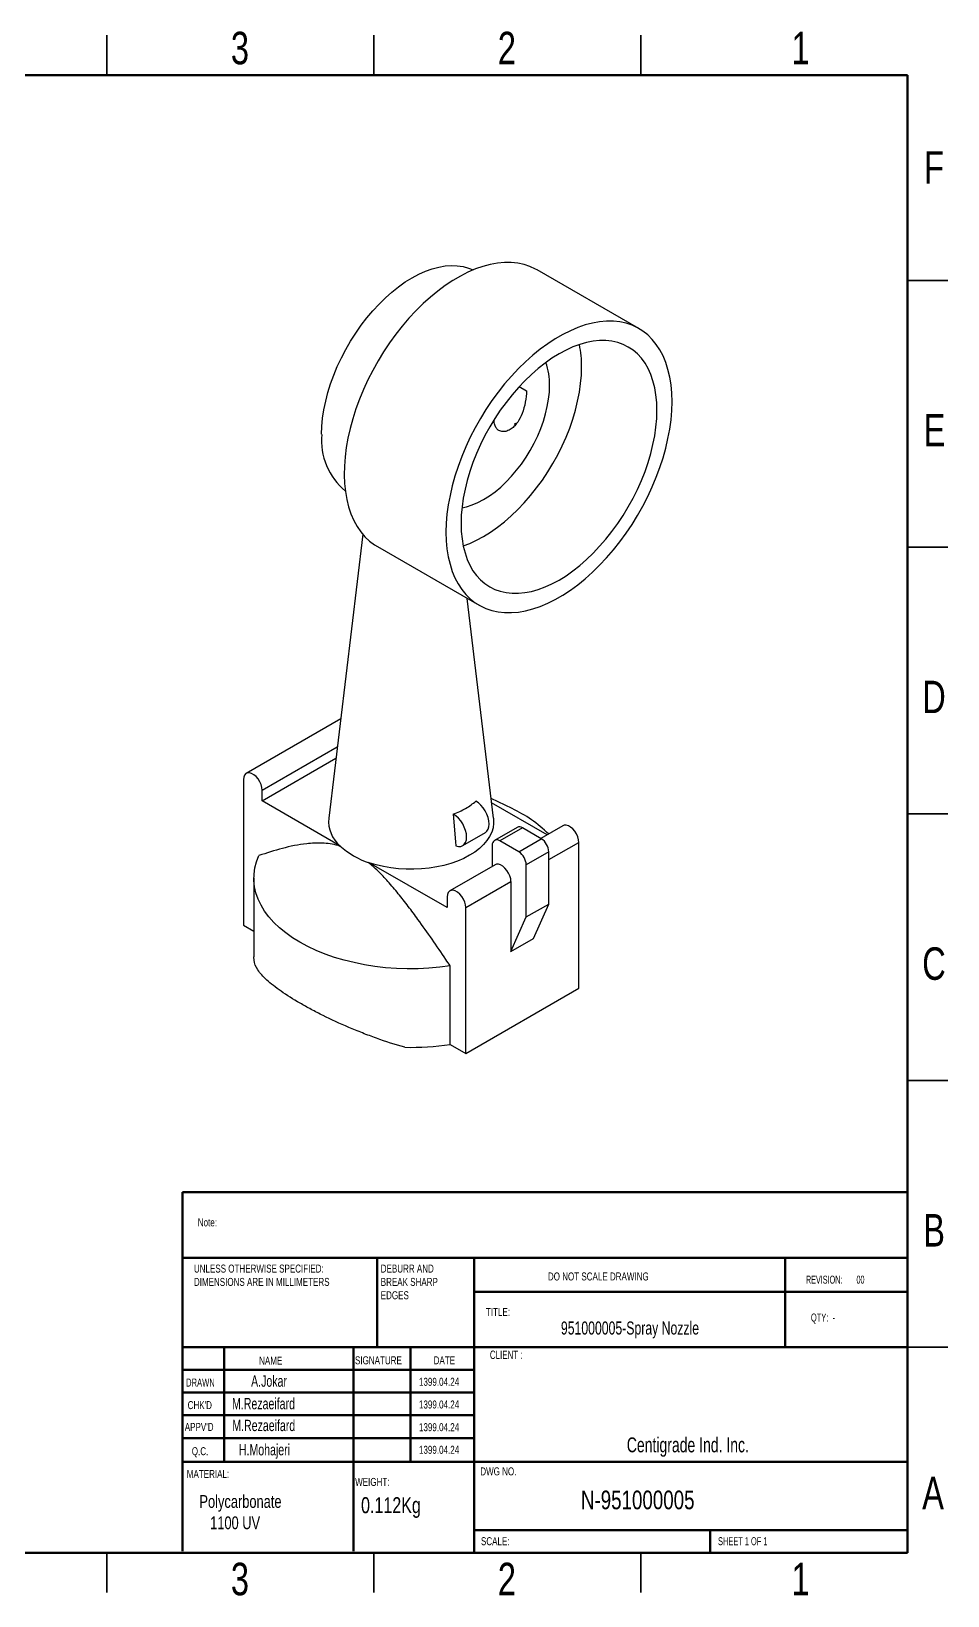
# Model space of a CAD drawing. Header units: millimetres. Extents: x 1431 to 1687, y 710 to 890.
# Drawn here: x 1581.2 to 1686.9, y 709.7 to 890.3 of the extents above; entities that cross this region are included whole.
import ezdxf

# ---------------------------------------------------------------- set-up
doc = ezdxf.new("R2010")
doc.units = ezdxf.units.MM
doc.styles.add('SLDTEXTSTYLE0', font='TXT', dxfattribs={"width": 0.75})
doc.styles.add('SLDTEXTSTYLE1', font='TXT', dxfattribs={"width": 0.686449})
doc.styles.add('SLDTEXTSTYLE2', font='TXT', dxfattribs={"width": 0.652778})
doc.styles.add('SLDTEXTSTYLE3', font='TXT', dxfattribs={"width": 0.692308})
doc.styles.add('SLDTEXTSTYLE4', font='TXT', dxfattribs={"width": 0.7})
doc.styles.add('SLDTEXTSTYLE5', font='TXT', dxfattribs={"width": 0.678571})

# ---------------------------------------------------------------- blocks, each defined once
blk = doc.blocks.new('SW_NOTE_62')
at = {"color": 0, "linetype": 'Continuous', "lineweight": 0, "char_height": 1.5, "attachment_point": 1, "style": 'SLDTEXTSTYLE0'}
for s, insert in [('UNLESS OTHERWISE SPECIFIED:', (0, 1.93)), ('DIMENSIONS ARE IN MILLIMETERS', (0, -0.57))]:
    blk.add_mtext(s, dxfattribs=dict(at, insert=insert))
blk = doc.blocks.new('SW_NOTE_63')
at = {"color": 0, "linetype": 'Continuous', "lineweight": 0, "char_height": 1.5, "attachment_point": 1, "style": 'SLDTEXTSTYLE0'}
for s, insert in [('DEBURR AND', (0, 1.93)), ('BREAK SHARP', (0, -0.57)), ('EDGES', (0, -3.07))]:
    blk.add_mtext(s, dxfattribs=dict(at, insert=insert))

msp = doc.modelspace()

# ---------------------------------------------------------------- linework, layer by layer
at = {"color": 7, "linetype": 'Continuous', "lineweight": 35}
for p, q in [((1589.9, 885.24), (1589.9, 889.86)), ((1620.69, 885.24), (1620.69, 889.86)), ((1651.47, 885.24), (1651.47, 889.86)), ((1682.26, 861.53), (1686.88, 861.53)), ((1682.26, 830.74), (1686.88, 830.74)), ((1686.88, 799.96), (1682.26, 799.96)), ((1682.26, 799.96), (1686.88, 799.96)), ((1682.26, 769.17), (1686.88, 769.17)), ((1682.26, 738.38), (1686.88, 738.38)), ((1589.9, 714.67), (1589.9, 710.06)), ((1620.69, 714.67), (1620.69, 710.06)), ((1651.47, 714.67), (1651.47, 710.06))]:
    msp.add_line(p, q, dxfattribs=at)
at = {"color": 7, "linetype": 'Continuous', "lineweight": 70}
for p, q in [((1435.96, 885.24), (1682.26, 885.24)), ((1682.26, 885.24), (1682.26, 714.67)), ((1682.26, 714.67), (1435.96, 714.67))]:
    msp.add_line(p, q, dxfattribs=at)
at = {"color": 7, "linetype": 'Continuous', "lineweight": 25}
for p, q in [((1651.27, 855.97), (1639.53, 862.74)), ((1637.47, 849.29), (1638.32, 848.8)), ((1637.17, 845.04), (1636.88, 844.92)), ((1637.06, 844.9), (1636.88, 844.92)), ((1619.43, 832.23), (1615.49, 799.44)), ((1621.1, 830.81), (1632.83, 824.03)), ((1634.5, 799.44), (1631.45, 824.83)), ((1616.87, 810.92), (1605.97, 804.63)), ((1607.8, 802.69), (1616.48, 807.71)), ((1607.8, 801.45), (1616.32, 806.37)), ((1605.65, 803.93), (1605.65, 787.11)), ((1607.8, 801.45), (1607.8, 802.69)), ((1616.78, 796.27), (1607.8, 801.45)), ((1636.63, 800.56), (1634.22, 801.72)), ((1640.67, 797.53), (1634.28, 801.22)), ((1637.22, 798.4), (1634.62, 796.89)), ((1637.84, 798.33), (1635.23, 796.83)), ((1640.01, 797.08), (1637.84, 798.33)), ((1642.5, 798.59), (1639.95, 797.12)), ((1630.95, 796.29), (1633.56, 797.79)), ((1637.4, 795.57), (1635.23, 796.83)), ((1637.4, 795.57), (1640.01, 797.08)), ((1640.88, 794.67), (1644.33, 796.66)), ((1644.33, 779.83), (1644.33, 796.66)), ((1634.36, 796.33), (1634.36, 793.89)), ((1640.88, 795.57), (1638.27, 794.07)), ((1640.88, 789.55), (1640.88, 795.57)), ((1629.15, 789.13), (1620.17, 794.31)), ((1634.68, 794.08), (1629.46, 791.07)), ((1638.27, 788.05), (1638.27, 794.07)), ((1606.86, 792.53), (1606.86, 783.47)), ((1631.29, 789.13), (1636.51, 792.14)), ((1636.51, 792.14), (1636.51, 784.05)), ((1629.15, 790.37), (1629.15, 789.13)), ((1638.27, 788.05), (1640.88, 789.55)), ((1639.12, 785.55), (1640.88, 789.55)), ((1631.29, 772.3), (1631.29, 789.13)), ((1636.51, 784.05), (1638.27, 788.05)), ((1605.65, 787.11), (1606.86, 786.41)), ((1636.51, 784.05), (1639.12, 785.55)), ((1629.51, 773.33), (1629.51, 782.4)), ((1631.29, 772.3), (1644.33, 779.83)), ((1629.51, 773.33), (1631.29, 772.3))]:
    msp.add_line(p, q, dxfattribs=at)
at = {"color": 7, "linetype": 'Continuous', "lineweight": 50}
for p, q in [((1598.64, 756.3), (1682.26, 756.3)), ((1598.64, 756.3), (1598.64, 748.69)), ((1598.64, 748.69), (1682.26, 748.69)), ((1598.64, 748.69), (1598.64, 714.83)), ((1621.06, 748.69), (1621.06, 738.38)), ((1632.26, 748.69), (1632.26, 714.67)), ((1668.15, 738.38), (1668.15, 748.69)), ((1682.26, 744.77), (1632.26, 744.77)), ((1682.26, 738.38), (1598.64, 738.38)), ((1603.44, 738.38), (1603.44, 725.14)), ((1618.34, 738.38), (1618.34, 714.83)), ((1624.94, 738.38), (1624.94, 725.14)), ((1632.26, 714.83), (1632.26, 738.38)), ((1632.26, 735.76), (1598.64, 735.76)), ((1632.26, 733.15), (1598.64, 733.15)), ((1632.26, 730.53), (1598.64, 730.53)), ((1632.26, 727.91), (1598.64, 727.91)), ((1605.05, 725.14), (1598.64, 725.14)), ((1605.05, 725.14), (1682.26, 725.14)), ((1632.26, 717.29), (1682.26, 717.29)), ((1659.48, 714.67), (1659.48, 717.29))]:
    msp.add_line(p, q, dxfattribs=at)
at = {"color": 7, "linetype": 'Continuous', "lineweight": 25, "flags": 128}
for points in [[(1614.67, 843.77), (1614.7, 844.68), (1614.79, 845.63), (1614.93, 846.6), (1615.14, 847.58), (1615.39, 848.58), (1615.7, 849.59), (1616.07, 850.59), (1616.48, 851.6), (1616.95, 852.59), (1617.46, 853.56), (1618.01, 854.52), (1618.6, 855.45), (1619.23, 856.35), (1619.89, 857.21), (1620.58, 858.03), (1621.29, 858.8), (1622.03, 859.52), (1622.78, 860.19), (1623.55, 860.8), (1624.32, 861.35), (1625.1, 861.83), (1625.88, 862.25), (1626.66, 862.59), (1627.42, 862.87), (1628.18, 863.07), (1628.91, 863.2), (1629.63, 863.25), (1630.32, 863.23), (1630.98, 863.13), (1631.6, 862.96), (1632.14, 862.74)], [(1639.53, 862.74), (1639.35, 862.84), (1638.7, 863.14), (1638.02, 863.37), (1637.29, 863.52), (1636.54, 863.6), (1635.76, 863.6), (1634.95, 863.52), (1634.12, 863.37), (1633.28, 863.15), (1632.42, 862.85), (1631.55, 862.48), (1630.68, 862.04), (1629.81, 861.52), (1628.93, 860.95), (1628.07, 860.31), (1627.21, 859.61), (1626.37, 858.85), (1625.55, 858.03), (1624.74, 857.17), (1623.97, 856.26), (1623.22, 855.31), (1622.5, 854.31), (1621.82, 853.29), (1621.18, 852.23), (1620.57, 851.15), (1620.01, 850.05), (1619.5, 848.94), (1619.04, 847.82), (1618.63, 846.69), (1618.26, 845.56), (1617.96, 844.44), (1617.71, 843.33), (1617.51, 842.23), (1617.38, 841.15), (1617.3, 840.1), (1617.28, 839.08), (1617.32, 838.1), (1617.42, 837.15), (1617.57, 836.25), (1617.78, 835.39), (1618.05, 834.58), (1618.38, 833.83), (1618.76, 833.14), (1619.19, 832.51), (1619.67, 831.94), (1620.19, 831.44), (1620.77, 831.01), (1621.1, 830.81)], [(1655.09, 847.53), (1655.06, 848.52), (1654.97, 849.47), (1654.83, 850.38), (1654.62, 851.24), (1654.37, 852.05), (1654.05, 852.81), (1653.69, 853.51), (1653.27, 854.15), (1652.8, 854.73), (1652.28, 855.24), (1651.72, 855.68), (1651.11, 856.06), (1650.47, 856.36), (1649.78, 856.59), (1649.07, 856.74), (1648.32, 856.82), (1647.54, 856.83), (1646.74, 856.76), (1645.91, 856.61), (1645.07, 856.39), (1644.22, 856.1), (1643.36, 855.73), (1642.49, 855.3), (1641.61, 854.8), (1640.75, 854.23), (1639.88, 853.6), (1639.03, 852.9), (1638.19, 852.15), (1637.36, 851.35), (1636.56, 850.49), (1635.78, 849.59), (1635.04, 848.64), (1634.32, 847.66), (1633.63, 846.64), (1632.99, 845.59), (1632.38, 844.52), (1631.82, 843.43), (1631.3, 842.32), (1630.83, 841.2), (1630.41, 840.07), (1630.05, 838.95), (1629.73, 837.83), (1629.48, 836.72), (1629.27, 835.62), (1629.13, 834.55), (1629.04, 833.5), (1629.01, 832.48), (1629.04, 831.49), (1629.13, 830.54), (1629.27, 829.63), (1629.48, 828.77), (1629.73, 827.95), (1630.05, 827.2), (1630.41, 826.49), (1630.83, 825.85), (1631.3, 825.28), (1631.82, 824.76), (1632.38, 824.32), (1632.99, 823.95), (1633.63, 823.65), (1634.32, 823.42), (1635.04, 823.26), (1635.78, 823.18), (1636.56, 823.18), (1637.36, 823.25), (1638.19, 823.39), (1639.03, 823.61), (1639.88, 823.9), (1640.75, 824.27), (1641.61, 824.7), (1642.49, 825.21), (1643.36, 825.78), (1644.22, 826.41), (1645.07, 827.1), (1645.91, 827.85), (1646.74, 828.66), (1647.54, 829.51), (1648.32, 830.42), (1649.07, 831.36), (1649.78, 832.35), (1650.47, 833.36), (1651.11, 834.41), (1651.72, 835.48), (1652.28, 836.58), (1652.8, 837.69), (1653.27, 838.81), (1653.69, 839.93), (1654.05, 841.05), (1654.37, 842.17), (1654.62, 843.28), (1654.83, 844.38), (1654.97, 845.45), (1655.06, 846.51), (1655.09, 847.53)], [(1653.35, 846.52), (1653.32, 847.44), (1653.23, 848.32), (1653.09, 849.15), (1652.89, 849.94), (1652.64, 850.67), (1652.33, 851.36), (1651.97, 851.98), (1651.56, 852.54), (1651.1, 853.04), (1650.59, 853.48), (1650.04, 853.84), (1649.45, 854.13), (1648.82, 854.36), (1648.16, 854.5), (1647.47, 854.58), (1646.74, 854.58), (1646, 854.51), (1645.23, 854.36), (1644.45, 854.14), (1643.66, 853.85), (1642.86, 853.48), (1642.05, 853.05), (1641.24, 852.55), (1640.44, 851.99), (1639.65, 851.36), (1638.87, 850.68), (1638.1, 849.95), (1637.36, 849.16), (1636.64, 848.33), (1635.94, 847.45), (1635.28, 846.54), (1634.65, 845.59), (1634.06, 844.62), (1633.51, 843.62), (1633.01, 842.6), (1632.55, 841.57), (1632.13, 840.53), (1631.77, 839.49), (1631.46, 838.45), (1631.21, 837.42), (1631.01, 836.4), (1630.87, 835.4), (1630.78, 834.43), (1630.75, 833.48), (1630.78, 832.56), (1630.87, 831.69), (1631.01, 830.85), (1631.21, 830.07), (1631.46, 829.33), (1631.77, 828.65), (1632.13, 828.02), (1632.55, 827.46), (1633.01, 826.96), (1633.51, 826.53), (1634.06, 826.16), (1634.65, 825.87), (1635.28, 825.65), (1635.94, 825.5), (1636.64, 825.42), (1637.36, 825.42), (1638.1, 825.5), (1638.87, 825.64), (1639.65, 825.87), (1640.44, 826.16), (1641.24, 826.52), (1642.05, 826.95), (1642.86, 827.45), (1643.66, 828.02), (1644.45, 828.64), (1645.23, 829.32), (1646, 830.06), (1646.74, 830.84), (1647.47, 831.68), (1648.16, 832.55), (1648.82, 833.47), (1649.45, 834.41), (1650.04, 835.39), (1650.59, 836.39), (1651.1, 837.4), (1651.56, 838.43), (1651.97, 839.47), (1652.33, 840.51), (1652.64, 841.55), (1652.89, 842.58), (1653.09, 843.6), (1653.23, 844.6), (1653.32, 845.58), (1653.35, 846.52)], [(1631, 830.9), (1631.75, 831.18), (1632.55, 831.54), (1633.36, 831.97), (1634.16, 832.47), (1634.97, 833.03), (1635.76, 833.66), (1636.54, 834.34), (1637.31, 835.07), (1638.05, 835.86), (1638.77, 836.69), (1639.47, 837.57), (1640.13, 838.48), (1640.76, 839.43), (1641.35, 840.41), (1641.9, 841.4), (1642.4, 842.42), (1642.86, 843.45), (1643.28, 844.49), (1643.64, 845.53), (1643.95, 846.57), (1644.2, 847.6), (1644.4, 848.62), (1644.54, 849.62), (1644.63, 850.59), (1644.66, 851.54)], [(1630.85, 835.28), (1631.39, 835.4), (1632.04, 835.61), (1632.7, 835.89), (1633.36, 836.24), (1634.02, 836.65), (1634.68, 837.13), (1635.33, 837.67), (1635.96, 838.27), (1636.57, 838.92), (1637.16, 839.61), (1637.72, 840.34), (1638.25, 841.11), (1638.74, 841.91), (1639.18, 842.74), (1639.59, 843.58), (1639.95, 844.43), (1640.25, 845.29), (1640.51, 846.14), (1640.7, 846.99), (1640.85, 847.82), (1640.94, 848.63), (1640.96, 849.41)], [(1607.8, 802.69), (1607.77, 803.01), (1607.68, 803.34), (1607.53, 803.67), (1607.34, 803.98), (1607.11, 804.25), (1606.86, 804.47), (1606.6, 804.62), (1606.35, 804.69), (1606.12, 804.69), (1605.92, 804.6), (1605.78, 804.44), (1605.69, 804.21), (1605.65, 803.93)], [(1633.56, 797.79), (1633.74, 797.95), (1633.89, 798.17), (1633.97, 798.45), (1634, 798.78), (1633.97, 799.14), (1633.88, 799.53), (1633.74, 799.92), (1633.55, 800.29), (1633.31, 800.65), (1633.05, 800.96), (1632.76, 801.23), (1632.46, 801.43)], [(1634.5, 799.44), (1634.5, 799.39), (1634.51, 798.87), (1634.44, 798.36), (1634.29, 797.85), (1634.05, 797.35), (1633.73, 796.87), (1633.34, 796.4), (1632.87, 795.96), (1632.33, 795.55), (1631.73, 795.17), (1631.07, 794.82), (1630.35, 794.51), (1629.59, 794.24), (1628.78, 794.01), (1627.95, 793.83), (1627.08, 793.69), (1626.2, 793.6), (1625.31, 793.56), (1624.42, 793.57), (1623.53, 793.62), (1622.65, 793.73), (1621.79, 793.88), (1620.96, 794.07), (1620.17, 794.31)], [(1629.85, 799.92), (1630.11, 796.72), (1630.15, 796.27)], [(1630.15, 796.27), (1630.44, 796.2), (1630.71, 796.2), (1630.94, 796.29), (1631.13, 796.44), (1631.28, 796.66), (1631.37, 796.95), (1631.4, 797.27), (1631.37, 797.64), (1631.28, 798.02), (1631.13, 798.41), (1630.94, 798.79), (1630.71, 799.14), (1630.44, 799.46), (1630.15, 799.72), (1629.85, 799.92)], [(1644.33, 796.66), (1644.3, 796.97), (1644.21, 797.3), (1644.06, 797.64), (1643.87, 797.95), (1643.64, 798.22), (1643.39, 798.43), (1643.13, 798.58), (1642.88, 798.66), (1642.65, 798.65), (1642.5, 798.59)], [(1629.51, 782.4), (1628.29, 782.24), (1627.05, 782.13), (1625.8, 782.08), (1624.55, 782.07), (1623.29, 782.11), (1622.05, 782.2), (1620.82, 782.35), (1619.61, 782.54), (1618.43, 782.78), (1617.28, 783.06), (1616.16, 783.39), (1615.09, 783.77), (1614.06, 784.18), (1613.09, 784.64), (1612.17, 785.13), (1611.32, 785.66), (1610.53, 786.22), (1609.81, 786.81), (1609.16, 787.43), (1608.59, 788.08), (1608.09, 788.74), (1607.68, 789.43), (1607.35, 790.12), (1607.1, 790.83), (1606.94, 791.55), (1606.87, 792.27), (1606.88, 793), (1606.98, 793.72), (1607.16, 794.43), (1607.44, 795.14)], [(1636.51, 792.14), (1636.48, 792.46), (1636.39, 792.79), (1636.24, 793.12), (1636.05, 793.43), (1635.82, 793.7), (1635.57, 793.92), (1635.31, 794.07), (1635.06, 794.14), (1634.83, 794.13), (1634.68, 794.08)], [(1631.29, 789.13), (1631.26, 789.45), (1631.17, 789.78), (1631.02, 790.11), (1630.83, 790.42), (1630.6, 790.69), (1630.35, 790.91), (1630.09, 791.06), (1629.84, 791.13), (1629.61, 791.12), (1629.42, 791.04), (1629.27, 790.88), (1629.18, 790.65), (1629.15, 790.37)], [(1606.88, 783.05), (1606.86, 783.43), (1606.86, 783.47)]]:
    msp.add_lwpolyline(points, dxfattribs=at)
at = {"color": 7, "linetype": 'Continuous', "lineweight": 25}
for centre, radius, start, end in [((1631.91, 851.61), 12.75, 359.6749, 11.3541), ((1633.26, 849.53), 7.7, 359.0837, 19.1482), ((1622.3, 843.1), 7.65, 175.0275, 230.3035), ((1630.64, 787.5), 14.37, 44.8313, 65.3566), ((1619.21, 799.11), 3.73, 174.9242, 229.3674), ((1637.48, 797.83), 0.618, 54.3824, 114.3071), ((1634.89, 796.41), 0.537, 50.7967, 189.214), ((1638.99, 795.49), 1.89, 2.6055, 57.3945), ((1622.82, 802.82), 8.91, 227.2978, 252.7076), ((1636.39, 793.98), 1.89, 2.6055, 57.3945), ((1625, 803.93), 30.93, 268.6273, 278.3884)]:
    msp.add_arc(centre, radius, start, end, dxfattribs=at)
for points, knots in [([(1638.32, 848.8), (1638.28, 848.36), (1638.2, 847.47), (1637.86, 846.23), (1637.41, 845.32), (1636.96, 844.75), (1636.54, 844.37), (1636.05, 844.12), (1635.55, 844.05), (1635.12, 844.17), (1634.82, 844.46), (1634.61, 844.88), (1634.57, 845.23), (1634.56, 845.42)], [0, 0, 0, 0, 0.166163, 0.335901, 0.470405, 0.537492, 0.606496, 0.68294, 0.747698, 0.81281, 0.869776, 0.926373, 1, 1, 1, 1]), ([(1629.85, 799.92), (1630.37, 800.12), (1630.85, 800.34), (1631.72, 800.84), (1632.12, 801.13), (1632.46, 801.43)], [0, 0, 0, 0, 0.5, 0.5, 1, 1, 1, 1]), ([(1616.87, 796.2), (1616.77, 796.23), (1616.36, 796.36), (1615.64, 796.5), (1614.72, 796.59), (1613.82, 796.59), (1612.75, 796.5), (1611.52, 796.3), (1609.67, 795.87), (1608.33, 795.43), (1607.44, 795.14)], [0, 0, 0, 0, 0.026248, 0.115069, 0.204666, 0.295955, 0.387269, 0.539895, 0.692871, 1, 1, 1, 1]), ([(1629.51, 782.4), (1629.34, 782.65), (1628.65, 783.68), (1627.42, 785.48), (1625.97, 787.52), (1624.67, 789.28), (1623.52, 790.75), (1622.36, 792.12), (1621.21, 793.36), (1620.43, 794.03), (1620.05, 794.36)], [0, 0, 0, 0, 0.058342, 0.23882, 0.419273, 0.540715, 0.662185, 0.783478, 0.89464, 1, 1, 1, 1]), ([(1624.26, 773.01), (1623.16, 773.32), (1622.07, 773.67), (1620.45, 774.25), (1619.92, 774.45), (1618.85, 774.87), (1618.32, 775.09), (1616.77, 775.75), (1615.78, 776.21), (1614.37, 776.91), (1613.91, 777.15), (1613.02, 777.63), (1612.59, 777.86), (1611.37, 778.57), (1610.64, 779.02), (1609.68, 779.7), (1609.38, 779.92), (1608.83, 780.35), (1608.58, 780.56), (1608.13, 780.97), (1607.93, 781.17), (1607.59, 781.56), (1607.44, 781.76), (1607.07, 782.33), (1606.92, 782.69), (1606.88, 783.05)], [0, 0, 0, 0, 0.125, 0.125, 0.1875, 0.1875, 0.25, 0.25, 0.375, 0.375, 0.4375, 0.4375, 0.5, 0.5, 0.625, 0.625, 0.6875, 0.6875, 0.75, 0.75, 0.8125, 0.8125, 0.875, 0.875, 1, 1, 1, 1])]:
    msp.add_open_spline(points, degree=3, knots=knots, dxfattribs=at)

# ---------------------------------------------------------------- block references
at = {"color": 7, "linetype": 'Continuous', "lineweight": 0, "xscale": 0.6157521232333415, "yscale": 0.6157521232333415, "zscale": 0.6157521232333415}
for name, p in [('SW_NOTE_62', (1599.94, 746.74)), ('SW_NOTE_63', (1621.49, 746.74))]:
    msp.add_blockref(name, p, dxfattribs=at)

# ---------------------------------------------------------------- texts
at = {"color": 7, "linetype": 'Continuous', "lineweight": 0}
for s, insert, char_height, attachment_point, style in [('3', (1605.25, 890.23), 3.75, 2, 'SLDTEXTSTYLE0'), ('2', (1636.04, 890.23), 3.75, 2, 'SLDTEXTSTYLE0'), ('1', (1669.91, 890.23), 3.75, 2, 'SLDTEXTSTYLE0'), ('F', (1685.3, 876.45), 3.75, 2, 'SLDTEXTSTYLE0'), ('E', (1685.35, 846.12), 3.75, 2, 'SLDTEXTSTYLE0'), ('D', (1685.3, 815.33), 3.75, 2, 'SLDTEXTSTYLE0'), ('C', (1685.3, 784.55), 3.75, 2, 'SLDTEXTSTYLE0'), ('Note:', (1600.39, 753.26), 0.924, 1, 'SLDTEXTSTYLE0'), ('B', (1685.31, 753.76), 3.75, 2, 'SLDTEXTSTYLE0'), ('DO NOT SCALE DRAWING', (1640.77, 747.02), 0.9236, 1, 'SLDTEXTSTYLE0'), ('REVISION:       00', (1670.53, 746.65), 0.9236, 1, 'SLDTEXTSTYLE2'), ('TITLE:', (1633.62, 742.92), 0.924, 1, 'SLDTEXTSTYLE0'), ('QTY:  -', (1671.1, 742.28), 0.924, 1, 'SLDTEXTSTYLE5'), ('951000005-Spray Nozzle', (1642.27, 741.36), 1.5086, 1, 'SLDTEXTSTYLE4'), ('NAME', (1607.46, 737.3), 0.924, 1, 'SLDTEXTSTYLE0'), ('SIGNATURE', (1618.52, 737.34), 0.924, 1, 'SLDTEXTSTYLE0'), ('DATE', (1627.59, 737.34), 0.924, 1, 'SLDTEXTSTYLE0'), ('CLIENT :', (1634.08, 738), 0.978, 1, 'SLDTEXTSTYLE4'), ('A.Jokar', (1606.54, 735.13), 1.303, 1, 'SLDTEXTSTYLE4'), ('DRAWN', (1599.04, 734.77), 0.924, 1, 'SLDTEXTSTYLE1'), ('1399.04.24', (1625.9, 734.86), 0.924, 1, 'SLDTEXTSTYLE0'), ("CHK'D", (1599.22, 732.17), 0.924, 1, 'SLDTEXTSTYLE0'), ('M.Rezaeifard', (1604.34, 732.53), 1.3033, 1, 'SLDTEXTSTYLE4'), ('1399.04.24', (1625.9, 732.24), 0.924, 1, 'SLDTEXTSTYLE0'), ("APPV'D", (1598.89, 729.65), 0.924, 1, 'SLDTEXTSTYLE0'), ('M.Rezaeifard', (1604.37, 730.01), 1.3033, 1, 'SLDTEXTSTYLE4'), ('1399.04.24', (1625.9, 729.62), 0.924, 1, 'SLDTEXTSTYLE0'), ('Centigrade Ind. Inc.', (1649.87, 727.98), 1.7241, 1, 'SLDTEXTSTYLE4'), ('Q.C.', (1599.7, 726.85), 0.924, 1, 'SLDTEXTSTYLE0'), ('H.Mohajeri', (1605.13, 727.21), 1.303, 1, 'SLDTEXTSTYLE4'), ('1399.04.24', (1625.9, 727.01), 0.924, 1, 'SLDTEXTSTYLE0'), ('MATERIAL:', (1599.12, 724.22), 0.924, 1, 'SLDTEXTSTYLE0'), ('DWG NO.', (1632.97, 724.52), 0.924, 1, 'SLDTEXTSTYLE0'), ('WEIGHT:', (1618.54, 723.3), 0.923, 1, 'SLDTEXTSTYLE0'), ('A', (1685.19, 723.43), 3.75, 2, 'SLDTEXTSTYLE0'), ('Polycarbonate\\P   1100 UV', (1600.58, 721.32), 1.4764, 1, 'SLDTEXTSTYLE0'), ('0.112Kg', (1619.22, 721.08), 1.846, 1, 'SLDTEXTSTYLE0'), ('N-951000005', (1644.58, 721.84), 2.1551, 1, 'SLDTEXTSTYLE0'), ('SCALE:', (1633.05, 716.46), 0.924, 1, 'SLDTEXTSTYLE0'), ('SHEET 1 OF 1', (1660.39, 716.46), 0.9236, 1, 'SLDTEXTSTYLE3'), ('3', (1605.25, 713.51), 3.75, 2, 'SLDTEXTSTYLE0'), ('2', (1636.04, 713.51), 3.75, 2, 'SLDTEXTSTYLE0'), ('1', (1669.91, 713.51), 3.75, 2, 'SLDTEXTSTYLE0')]:
    msp.add_mtext(s, dxfattribs=dict(at, insert=insert, char_height=char_height, attachment_point=attachment_point, style=style))

doc.saveas('drawing.dxf')
